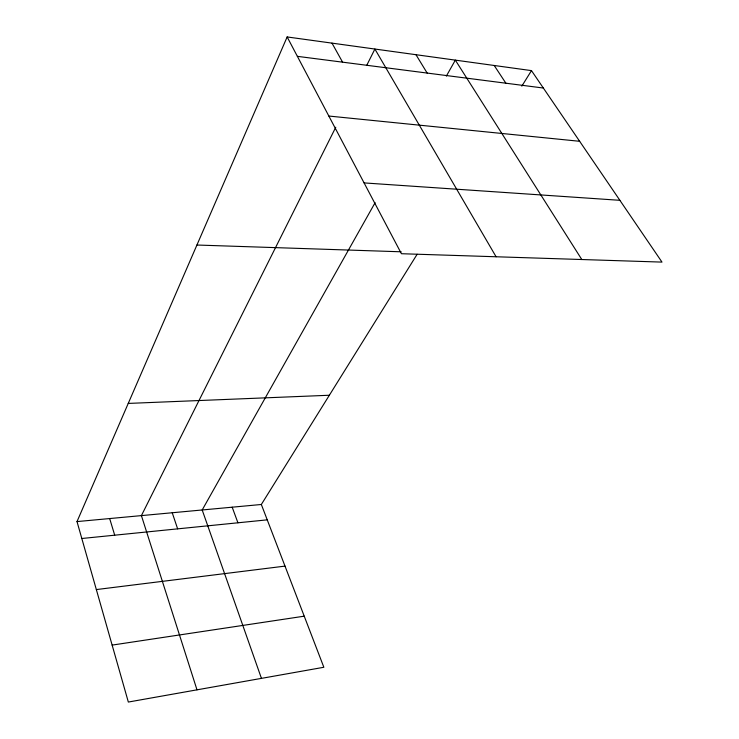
<?xml version="1.0" encoding="UTF-8"?>
<svg xmlns="http://www.w3.org/2000/svg" width="739" height="739" viewBox="0 0 739 739"><rect width="100%" height="100%" fill="white"/><g stroke="black" fill="none" stroke-linecap="round" stroke-linejoin="round"><path stroke-width="1.11" d="M417.129 254.281L261.338 504.488L323.848 667.271L128.337 702.05L77.004 521.586L287.148 36.95L531.48 70.621L661.996 262.105L401.416 253.717L287.148 36.95M335.774 127.228L141.408 515.61L196.99 689.838M366.655 65.512L374.895 49.042L496.091 256.766M375.107 202.689L202.19 509.975L261.44 678.374M446.338 76.108L455.335 60.127L581.796 259.518M521.817 86.149L531.48 70.621M112.143 645.101L304.228 616.178M96.347 589.574L285.005 566.111M81.817 538.5L267.241 519.85M77.004 521.586L261.338 504.488M128.244 403.42L329.363 395.245M196.925 245.025L401.175 251.796M364.087 182.912L619.882 200.315M328.837 116.041L579.653 141.297M297.364 56.34L543.35 88.033M494.206 65.485L505.882 83.211M415.974 54.704L427.16 73.069M331.996 43.13L342.582 62.168M232.185 507.194L237.93 522.796M172.233 512.755L177.637 528.856M109.677 518.556L114.702 535.193"/></g></svg>
